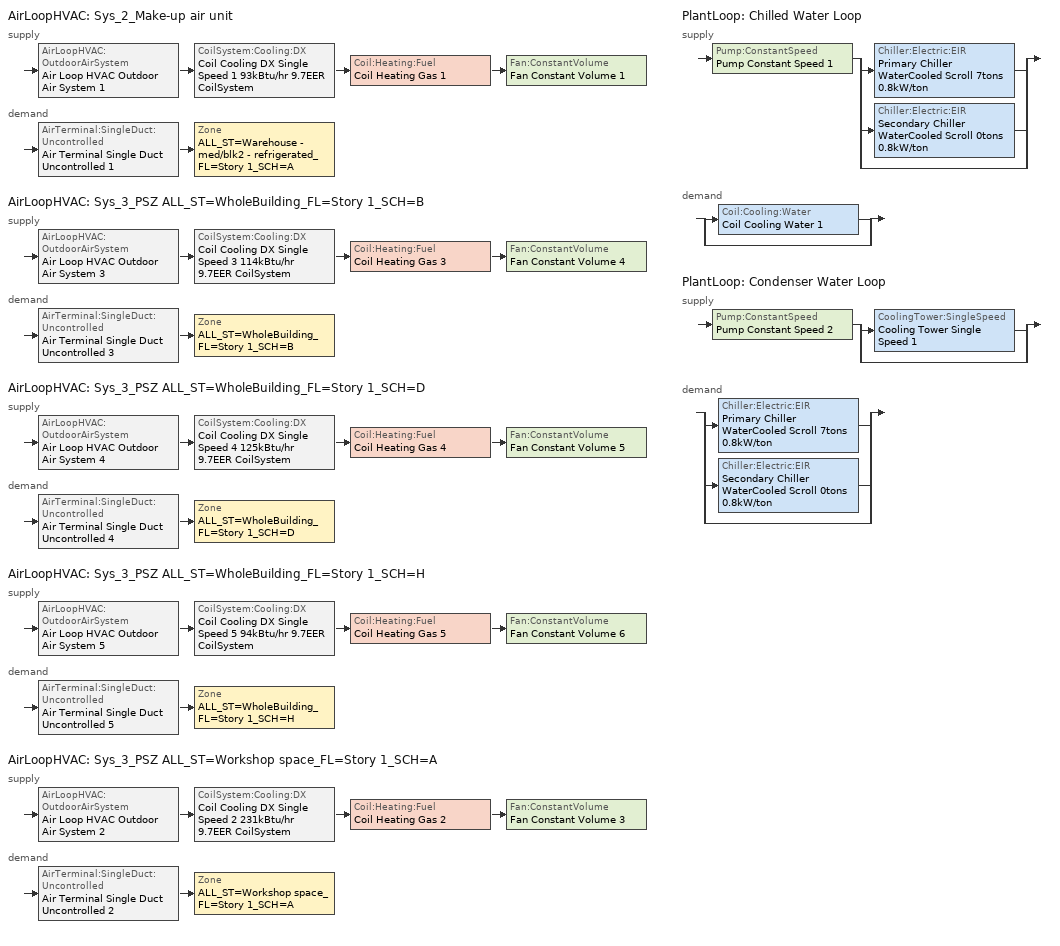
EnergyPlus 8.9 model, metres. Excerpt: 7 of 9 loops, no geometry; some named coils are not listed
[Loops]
AirLoopHVAC 'Sys_2_Make-up air unit'
 supply: AirLoopHVAC:OutdoorAirSystem 'Air Loop HVAC Outdoor Air System 1' > CoilSystem:Cooling:DX 'Coil Cooling DX Single Speed 1 93kBtu/hr 9.7EER CoilSystem' > Coil:Heating:Fuel 'Coil Heating Gas 1' > Fan:ConstantVolume 'Fan Constant Volume 1'
 demand: AirTerminal:SingleDuct:Uncontrolled 'Air Terminal Single Duct Uncontrolled 1' > Zone 'ALL_ST=Warehouse - med/blk2 - refrigerated_FL=Story 1_SCH=A'
AirLoopHVAC 'Sys_3_PSZ ALL_ST=WholeBuilding_FL=Story 1_SCH=B'
 supply: AirLoopHVAC:OutdoorAirSystem 'Air Loop HVAC Outdoor Air System 3' > CoilSystem:Cooling:DX 'Coil Cooling DX Single Speed 3 114kBtu/hr 9.7EER CoilSystem' > Coil:Heating:Fuel 'Coil Heating Gas 3' > Fan:ConstantVolume 'Fan Constant Volume 4'
 demand: AirTerminal:SingleDuct:Uncontrolled 'Air Terminal Single Duct Uncontrolled 3' > Zone 'ALL_ST=WholeBuilding_FL=Story 1_SCH=B'
AirLoopHVAC 'Sys_3_PSZ ALL_ST=WholeBuilding_FL=Story 1_SCH=D'
 supply: AirLoopHVAC:OutdoorAirSystem 'Air Loop HVAC Outdoor Air System 4' > CoilSystem:Cooling:DX 'Coil Cooling DX Single Speed 4 125kBtu/hr 9.7EER CoilSystem' > Coil:Heating:Fuel 'Coil Heating Gas 4' > Fan:ConstantVolume 'Fan Constant Volume 5'
 demand: AirTerminal:SingleDuct:Uncontrolled 'Air Terminal Single Duct Uncontrolled 4' > Zone 'ALL_ST=WholeBuilding_FL=Story 1_SCH=D'
AirLoopHVAC 'Sys_3_PSZ ALL_ST=WholeBuilding_FL=Story 1_SCH=H'
 supply: AirLoopHVAC:OutdoorAirSystem 'Air Loop HVAC Outdoor Air System 5' > CoilSystem:Cooling:DX 'Coil Cooling DX Single Speed 5 94kBtu/hr 9.7EER CoilSystem' > Coil:Heating:Fuel 'Coil Heating Gas 5' > Fan:ConstantVolume 'Fan Constant Volume 6'
 demand: AirTerminal:SingleDuct:Uncontrolled 'Air Terminal Single Duct Uncontrolled 5' > Zone 'ALL_ST=WholeBuilding_FL=Story 1_SCH=H'
AirLoopHVAC 'Sys_3_PSZ ALL_ST=Workshop space_FL=Story 1_SCH=A'
 supply: AirLoopHVAC:OutdoorAirSystem 'Air Loop HVAC Outdoor Air System 2' > CoilSystem:Cooling:DX 'Coil Cooling DX Single Speed 2 231kBtu/hr 9.7EER CoilSystem' > Coil:Heating:Fuel 'Coil Heating Gas 2' > Fan:ConstantVolume 'Fan Constant Volume 3'
 demand: AirTerminal:SingleDuct:Uncontrolled 'Air Terminal Single Duct Uncontrolled 2' > Zone 'ALL_ST=Workshop space_FL=Story 1_SCH=A'
PlantLoop 'Chilled Water Loop'
 supply: Pump:ConstantSpeed 'Pump Constant Speed 1' > split
  | Chiller:Electric:EIR 'Primary Chiller WaterCooled Scroll 7tons 0.8kW/ton'
  | Chiller:Electric:EIR 'Secondary Chiller WaterCooled Scroll 0tons 0.8kW/ton'
  | bypass
 demand: split
  | Coil:Cooling:Water 'Coil Cooling Water 1'
  | bypass
PlantLoop 'Condenser Water Loop'
 supply: Pump:ConstantSpeed 'Pump Constant Speed 2' > split
  | CoolingTower:SingleSpeed 'Cooling Tower Single Speed 1'
  | bypass
 demand: split
  | Chiller:Electric:EIR 'Primary Chiller WaterCooled Scroll 7tons 0.8kW/ton'
  | Chiller:Electric:EIR 'Secondary Chiller WaterCooled Scroll 0tons 0.8kW/ton'
  | bypass
[ZoneControl:Thermostat] Control Object Type 1=ThermostatSetpoint:DualSetpoint
Name | Zone or ZoneList | Control Type Schedule | Control Name 1
ALL_ST=Warehouse - med/blk2 - refrigerated_FL=Story 1_SCH=A Thermostat | ALL_ST=Warehouse - med/blk2 - refrigerated_FL=Story 1_SCH=A | ALL_ST=Warehouse - med/blk2 - refrigerated_FL=Story 1_SCH=A Thermostat Schedule | Space Function Warehouse - med/blk2 - refrigerated Thermostat 3
ALL_ST=WholeBuilding_FL=Story 1_SCH=B Thermostat | ALL_ST=WholeBuilding_FL=Story 1_SCH=B | ALL_ST=WholeBuilding_FL=Story 1_SCH=B Thermostat Schedule | Sports arena WholeBuilding Thermostat 3
ALL_ST=WholeBuilding_FL=Story 1_SCH=D Thermostat | ALL_ST=WholeBuilding_FL=Story 1_SCH=D | ALL_ST=WholeBuilding_FL=Story 1_SCH=D Thermostat Schedule | Town hall WholeBuilding Thermostat 3
ALL_ST=WholeBuilding_FL=Story 1_SCH=H Thermostat | ALL_ST=WholeBuilding_FL=Story 1_SCH=H | ALL_ST=WholeBuilding_FL=Story 1_SCH=H Thermostat Schedule | Transportation WholeBuilding Thermostat 3
ALL_ST=Workshop space_FL=Story 1_SCH=A Thermostat | ALL_ST=Workshop space_FL=Story 1_SCH=A | ALL_ST=Workshop space_FL=Story 1_SCH=A Thermostat Schedule | Space Function Workshop space Thermostat 3
[ThermostatSetpoint:DualSetpoint]
Name | Heating Setpoint Temperature Schedule | Cooling Setpoint Temperature Schedule
Space Function Warehouse - med/blk2 - refrigerated Thermostat 3; Space Function Workshop space Thermostat 3 | NECB-A-Thermostat Setpoint-Heating | NECB-A-Thermostat Setpoint-Cooling
Sports arena WholeBuilding Thermostat 3 | NECB-B-Thermostat Setpoint-Heating | NECB-B-Thermostat Setpoint-Cooling
Town hall WholeBuilding Thermostat 3 | NECB-D-Thermostat Setpoint-Heating | NECB-D-Thermostat Setpoint-Cooling
Transportation WholeBuilding Thermostat 3 | NECB-H-Thermostat Setpoint-Heating | NECB-H-Thermostat Setpoint-Cooling
[Fan:ConstantVolume] Fan Total Efficiency=0.39975; Pressure Rise {Pa}=640; Maximum Flow Rate {m3/s}=AutoSize; Motor Efficiency=0.615; Motor In Airstream Fraction=1
Name | Availability Schedule
Fan Constant Volume 2 | Always On Discrete
Fan Constant Volume 1 | Sys_2_Make-up air unit Occ Sch
Fan Constant Volume 4 | Sys_3_PSZ ALL_ST=WholeBuilding_FL=Story 1_SCH=B Occ Sch
Fan Constant Volume 5 | Sys_3_PSZ ALL_ST=WholeBuilding_FL=Story 1_SCH=D Occ Sch
Fan Constant Volume 6 | Sys_3_PSZ ALL_ST=WholeBuilding_FL=Story 1_SCH=H Occ Sch
Fan Constant Volume 3 | Sys_3_PSZ ALL_ST=Workshop space_FL=Story 1_SCH=A Occ Sch
[Coil:Cooling:Water]
Coil Cooling Water 1: Availability Schedule=tpfc_clg_availability; Design Water Flow Rate {m3/s}=Autosize; Design Air Flow Rate {m3/s}=Autosize; Design Inlet Water Temperature {C}=Autosize; Design Inlet Air Temperature {C}=Autosize; Design Outlet Air Temperature {C}=Autosize; Design Inlet Air Humidity Ratio {kgWater/kgDryAir}=Autosize; Design Outlet Air Humidity Ratio {kgWater/kgDryAir}=Autosize; Type of Analysis=SimpleAnalysis; Heat Exchanger Configuration=CrossFlow
[ZoneHVAC:FourPipeFanCoil]
Zone HVAC Four Pipe Fan Coil 1: Availability Schedule=Always On Discrete; Capacity Control Method=ConstantFanVariableFlow; Maximum Supply Air Flow Rate {m3/s}=Autosize; Maximum Outdoor Air Flow Rate {m3/s}=Autosize; Supply Air Fan=Fan Constant Volume 2; Cooling Coil=Coil Cooling Water 1; Maximum Cold Water Flow Rate {m3/s}=Autosize; Heating Coil=Coil Heating Water 1; Maximum Hot Water Flow Rate {m3/s}=Autosize; Minimum Supply Air Temperature in Cooling Mode {C}=Autosize; Maximum Supply Air Temperature in Heating Mode {C}=Autosize
[AirTerminal:SingleDuct:Uncontrolled] Availability Schedule=Always On Discrete; Maximum Air Flow Rate {m3/s}=AutoSize
Air Terminal Single Duct Uncontrolled 1; Air Terminal Single Duct Uncontrolled 3; Air Terminal Single Duct Uncontrolled 4; Air Terminal Single Duct Uncontrolled 5; Air Terminal Single Duct Uncontrolled 2
[Zone equipment]
ALL_ST=Warehouse - med/blk2 - refrigerated_FL=Story 1_SCH=A: Zone HVAC Four Pipe Fan Coil 1, Air Terminal Single Duct Uncontrolled 1
ALL_ST=WholeBuilding_FL=Story 1_SCH=B: Air Terminal Single Duct Uncontrolled 3, Zone HVAC Baseboard Convective Water 2
ALL_ST=WholeBuilding_FL=Story 1_SCH=D: Air Terminal Single Duct Uncontrolled 4, Zone HVAC Baseboard Convective Water 3
ALL_ST=WholeBuilding_FL=Story 1_SCH=H: Air Terminal Single Duct Uncontrolled 5, Zone HVAC Baseboard Convective Water 4
ALL_ST=Workshop space_FL=Story 1_SCH=A: Air Terminal Single Duct Uncontrolled 2, Zone HVAC Baseboard Convective Water 1
[Sizing:Zone] Zone Cooling Design Supply Air Temperature Input Method=SupplyAirTemperature; Zone Cooling Design Supply Air Temperature {C}=13; Zone Cooling Design Supply Air Temperature Difference {deltaC}=11.11; Zone Heating Design Supply Air Temperature Input Method=SupplyAirTemperature; Zone Heating Design Supply Air Temperature {C}=43; Zone Heating Design Supply Air Temperature Difference {deltaC}=11.11; Zone Cooling Design Supply Air Humidity Ratio {kgWater/kgDryAir}=0.0085; Zone Heating Design Supply Air Humidity Ratio {kgWater/kgDryAir}=0.008; Zone Heating Sizing Factor=1.3; Zone Cooling Sizing Factor=1.1; Cooling Design Air Flow Method=DesignDay; Cooling Design Air Flow Rate {m3/s}=0; Cooling Minimum Air Flow per Zone Floor Area {m3/s-m2}=0.000762; Cooling Minimum Air Flow {m3/s}=0; Cooling Minimum Air Flow Fraction=0; Heating Design Air Flow Method=DesignDay; Heating Design Air Flow Rate {m3/s}=0; Heating Maximum Air Flow per Zone Floor Area {m3/s-m2}=0.002032; Heating Maximum Air Flow {m3/s}=0.141576; Heating Maximum Air Flow Fraction=0.3; Account for Dedicated Outdoor Air System=No
Name | Design Specification Outdoor Air Object | Design Specification Zone Air Distribution Object
ALL_ST=Warehouse - med/blk2 - refrigerated_FL=Story 1_SCH=A | Space Function Warehouse - med/blk2 - refrigerated Ventilation | ALL_ST=Warehouse - med/blk2 - refrigerated_FL=Story 1_SCH=A Design Spec Zone Air Dist
ALL_ST=WholeBuilding_FL=Story 1_SCH=B | Sports arena WholeBuilding Ventilation | ALL_ST=WholeBuilding_FL=Story 1_SCH=B Design Spec Zone Air Dist
ALL_ST=WholeBuilding_FL=Story 1_SCH=D | Town hall WholeBuilding Ventilation | ALL_ST=WholeBuilding_FL=Story 1_SCH=D Design Spec Zone Air Dist
ALL_ST=WholeBuilding_FL=Story 1_SCH=H | Transportation WholeBuilding Ventilation | ALL_ST=WholeBuilding_FL=Story 1_SCH=H Design Spec Zone Air Dist
ALL_ST=Workshop space_FL=Story 1_SCH=A | Space Function Workshop space Ventilation | ALL_ST=Workshop space_FL=Story 1_SCH=A Design Spec Zone Air Dist
[DesignSpecification:ZoneAirDistribution] Zone Air Distribution Effectiveness in Cooling Mode=1; Zone Air Distribution Effectiveness in Heating Mode=1
ALL_ST=Warehouse - med/blk2 - refrigerated_FL=Story 1_SCH=A Design Spec Zone Air Dist; ALL_ST=WholeBuilding_FL=Story 1_SCH=B Design Spec Zone Air Dist; ALL_ST=WholeBuilding_FL=Story 1_SCH=D Design Spec Zone Air Dist; ALL_ST=WholeBuilding_FL=Story 1_SCH=H Design Spec Zone Air Dist; ALL_ST=Workshop space_FL=Story 1_SCH=A Design Spec Zone Air Dist
[Controller:MechanicalVentilation] Demand Controlled Ventilation=No; System Outdoor Air Method=ZoneSum
Name | Availability Schedule | Zone Name 1 | Design Specification Outdoor Air Object Name 1 | Design Specification Zone Air Distribution Object Name 1
Controller Mechanical Ventilation 1 | Sys_2_Make-up air unit Occ Sch | ALL_ST=Warehouse - med/blk2 - refrigerated_FL=Story 1_SCH=A | Space Function Warehouse - med/blk2 - refrigerated Ventilation | ALL_ST=Warehouse - med/blk2 - refrigerated_FL=Story 1_SCH=A Design Spec Zone Air Dist
Controller Mechanical Ventilation 3 | Sys_3_PSZ ALL_ST=WholeBuilding_FL=Story 1_SCH=B Occ Sch | ALL_ST=WholeBuilding_FL=Story 1_SCH=B | Sports arena WholeBuilding Ventilation | ALL_ST=WholeBuilding_FL=Story 1_SCH=B Design Spec Zone Air Dist
Controller Mechanical Ventilation 4 | Sys_3_PSZ ALL_ST=WholeBuilding_FL=Story 1_SCH=D Occ Sch | ALL_ST=WholeBuilding_FL=Story 1_SCH=D | Town hall WholeBuilding Ventilation | ALL_ST=WholeBuilding_FL=Story 1_SCH=D Design Spec Zone Air Dist
Controller Mechanical Ventilation 5 | Sys_3_PSZ ALL_ST=WholeBuilding_FL=Story 1_SCH=H Occ Sch | ALL_ST=WholeBuilding_FL=Story 1_SCH=H | Transportation WholeBuilding Ventilation | ALL_ST=WholeBuilding_FL=Story 1_SCH=H Design Spec Zone Air Dist
Controller Mechanical Ventilation 2 | Sys_3_PSZ ALL_ST=Workshop space_FL=Story 1_SCH=A Occ Sch | ALL_ST=Workshop space_FL=Story 1_SCH=A | Space Function Workshop space Ventilation | ALL_ST=Workshop space_FL=Story 1_SCH=A Design Spec Zone Air Dist
[DesignSpecification:OutdoorAir] Outdoor Air Method=Sum; Outdoor Air Flow per Person {m3/s-person}=0; Outdoor Air Flow per Zone {m3/s}=0; Outdoor Air Flow Air Changes per Hour {1/hr}=0
Name | Outdoor Air Flow per Zone Floor Area {m3/s-m2}
Space Function Warehouse - med/blk2 - refrigerated Ventilation | 0.0003048
Sports arena WholeBuilding Ventilation | 0.0006604
Town hall WholeBuilding Ventilation | 0.00040132
Transportation WholeBuilding Ventilation | 0.00053848
Space Function Workshop space Ventilation | 0.0019304
[AirLoopHVAC] Design Supply Air Flow Rate {m3/s}=AutoSize
Sys_2_Make-up air unit; Sys_3_PSZ ALL_ST=WholeBuilding_FL=Story 1_SCH=B; Sys_3_PSZ ALL_ST=WholeBuilding_FL=Story 1_SCH=D; Sys_3_PSZ ALL_ST=WholeBuilding_FL=Story 1_SCH=H; Sys_3_PSZ ALL_ST=Workshop space_FL=Story 1_SCH=A
[Sizing:System] Type of Load to Size On=Sensible; Design Outdoor Air Flow Rate {m3/s}=Autosize; Central Heating Maximum System Air Flow Ratio=1; Preheat Design Temperature {C}=7; Preheat Design Humidity Ratio {kgWater/kgDryAir}=0.008; Precool Design Temperature {C}=13; Precool Design Humidity Ratio {kgWater/kgDryAir}=0.008; Central Cooling Design Supply Air Temperature {C}=13; Type of Zone Sum to Use=NonCoincident; 100% Outdoor Air in Cooling=No; 100% Outdoor Air in Heating=No; Central Cooling Design Supply Air Humidity Ratio {kgWater/kgDryAir}=0.0085; Central Heating Design Supply Air Humidity Ratio {kgWater/kgDryAir}=0.008; Cooling Supply Air Flow Rate Method=DesignDay; Cooling Supply Air Flow Rate {m3/s}=0; Cooling Supply Air Flow Rate Per Floor Area {m3/s-m2}=0.00996765; Cooling Fraction of Autosized Cooling Supply Air Flow Rate=1; Cooling Supply Air Flow Rate Per Unit Cooling Capacity {m3/s-W}=3.94755e-05; Heating Supply Air Flow Rate Method=DesignDay; Heating Supply Air Flow Rate {m3/s}=0; Heating Supply Air Flow Rate Per Floor Area {m3/s-m2}=0.00996765; Heating Fraction of Autosized Heating Supply Air Flow Rate=1; Heating Fraction of Autosized Cooling Supply Air Flow Rate=1; Heating Supply Air Flow Rate Per Unit Heating Capacity {m3/s-W}=3.15882e-05; System Outdoor Air Method=ZoneSum; Zone Maximum Outdoor Air Fraction=1; Cooling Design Capacity Method=CoolingDesignCapacity; Cooling Design Capacity {W}=Autosize; Cooling Design Capacity Per Floor Area {W/m2}=234.7; Fraction of Autosized Cooling Design Capacity=1; Heating Design Capacity Method=HeatingDesignCapacity; Heating Design Capacity {W}=Autosize; Heating Design Capacity Per Floor Area {W/m2}=157; Fraction of Autosized Heating Design Capacity=1; Central Cooling Capacity Control Method=OnOff
Name | Central Heating Design Supply Air Temperature {C}
Sys_2_Make-up air unit | 13.1
Sys_3_PSZ ALL_ST=WholeBuilding_FL=Story 1_SCH=B; Sys_3_PSZ ALL_ST=WholeBuilding_FL=Story 1_SCH=D; Sys_3_PSZ ALL_ST=WholeBuilding_FL=Story 1_SCH=H; Sys_3_PSZ ALL_ST=Workshop space_FL=Story 1_SCH=A | 43
[Controller:OutdoorAir] Minimum Outdoor Air Flow Rate {m3/s}=Autosize; Maximum Outdoor Air Flow Rate {m3/s}=Autosize; Economizer Control Type=DifferentialEnthalpy; Economizer Control Action Type=ModulateFlow; Lockout Type=NoLockout; Minimum Limit Type=FixedMinimum; High Humidity Control=No; Control High Indoor Humidity Based on Outdoor Humidity Ratio=Yes
Name | Minimum Outdoor Air Schedule | Mechanical Ventilation Controller | Heat Recovery Bypass Control Type
Controller Outdoor Air 1 | Sys_2_Make-up air unit Occ Sch | Controller Mechanical Ventilation 1 | BypassWhenWithinEconomizerLimits
Controller Outdoor Air 3 | Sys_3_PSZ ALL_ST=WholeBuilding_FL=Story 1_SCH=B Occ Sch | Controller Mechanical Ventilation 3 | BypassWhenWithinEconomizerLimits
Controller Outdoor Air 4 | Sys_3_PSZ ALL_ST=WholeBuilding_FL=Story 1_SCH=D Occ Sch | Controller Mechanical Ventilation 4 | BypassWhenWithinEconomizerLimits
Controller Outdoor Air 5 | Sys_3_PSZ ALL_ST=WholeBuilding_FL=Story 1_SCH=H Occ Sch | Controller Mechanical Ventilation 5 | BypassWhenWithinEconomizerLimits
Controller Outdoor Air 2 | Sys_3_PSZ ALL_ST=Workshop space_FL=Story 1_SCH=A Occ Sch | Controller Mechanical Ventilation 2 | BypassWhenOAFlowGreaterThanMinimum
[SetpointManager:MixedAir] Control Variable=Temperature
Node 55 OS Default SPM; Node 54 OS Default SPM; Node 53 OS Default SPM; Node 83 OS Default SPM; Node 82 OS Default SPM; Node 81 OS Default SPM; Node 96 OS Default SPM; Node 95 OS Default SPM; Node 94 OS Default SPM; Node 109 OS Default SPM; Node 108 OS Default SPM; Node 107 OS Default SPM; Node 70 OS Default SPM; Node 69 OS Default SPM; Node 68 OS Default SPM
[CoilSystem:Cooling:DX]
Name | Availability Schedule | Cooling Coil
Coil Cooling DX Single Speed 1 93kBtu/hr 9.7EER CoilSystem | tpfc_clg_availability | Coil Cooling DX Single Speed 1 93kBtu/hr 9.7EER
Coil Cooling DX Single Speed 3 114kBtu/hr 9.7EER CoilSystem | Always On Discrete | Coil Cooling DX Single Speed 3 114kBtu/hr 9.7EER
Coil Cooling DX Single Speed 4 125kBtu/hr 9.7EER CoilSystem | Always On Discrete | Coil Cooling DX Single Speed 4 125kBtu/hr 9.7EER
Coil Cooling DX Single Speed 5 94kBtu/hr 9.7EER CoilSystem | Always On Discrete | Coil Cooling DX Single Speed 5 94kBtu/hr 9.7EER
Coil Cooling DX Single Speed 2 231kBtu/hr 9.7EER CoilSystem | Always On Discrete | Coil Cooling DX Single Speed 2 231kBtu/hr 9.7EER
[Coil:Cooling:DX:SingleSpeed] Gross Rated Total Cooling Capacity {W}=Autosize; Gross Rated Sensible Heat Ratio=Autosize; Rated Air Flow Rate {m3/s}=Autosize; Rated Evaporator Fan Power Per Volume Flow Rate {W/(m3/s)}=773.3; Total Cooling Capacity Function of Temperature Curve=DXCOOL-NECB2011-REF-CAPFT; Total Cooling Capacity Function of Flow Fraction Curve=DXCOOL-NECB2011-REF-CAPFFLOW; Energy Input Ratio Function of Temperature Curve=DXCOOL-NECB2011-REF-COOLEIRFT; Energy Input Ratio Function of Flow Fraction Curve=DXCOOL-NECB2011-REF-COOLEIRFFLOW; Part Load Fraction Correlation Curve=DXCOOL-NECB2011-REF-COOLPLFFPLR; Condenser Type=AirCooled; Evaporative Condenser Effectiveness=0; Evaporative Condenser Air Flow Rate {m3/s}=Autosize; Evaporative Condenser Pump Rated Power Consumption {W}=Autosize; Crankcase Heater Capacity {W}=0; Maximum Outdoor Dry-Bulb Temperature for Crankcase Heater Operation {C}=0; Basin Heater Capacity {W/K}=0; Basin Heater Setpoint Temperature {C}=10
Name | Availability Schedule | Gross Rated Cooling COP {W/W}
Coil Cooling DX Single Speed 1 93kBtu/hr 9.7EER | tpfc_clg_availability | 3.34957
Coil Cooling DX Single Speed 3 114kBtu/hr 9.7EER | Always On Discrete | 3.36494
Coil Cooling DX Single Speed 4 125kBtu/hr 9.7EER | Always On Discrete | 3.37399
Coil Cooling DX Single Speed 5 94kBtu/hr 9.7EER | Always On Discrete | 3.35002
Coil Cooling DX Single Speed 2 231kBtu/hr 9.7EER | Always On Discrete | 3.45433
[Coil:Heating:Fuel] Availability Schedule=Always On Discrete; Fuel Type=NaturalGas; Nominal Capacity {W}=AutoSize; Parasitic Electric Load {W}=0; Part Load Fraction Correlation Curve=FURNACE-EFFPLR-NECB2011; Parasitic Fuel Load {W}=0
Name | Burner Efficiency
Coil Heating Gas 1; Coil Heating Gas 4; Coil Heating Gas 5 | 0.924
Coil Heating Gas 3; Coil Heating Gas 2 | 0.81
[SetpointManager:SingleZone:Reheat] Control Variable=Temperature
Name | Minimum Supply Air Temperature {C} | Maximum Supply Air Temperature {C} | Control Zone
Setpoint Manager Single Zone Reheat 1 | 13.1 | 13 | ALL_ST=Warehouse - med/blk2 - refrigerated_FL=Story 1_SCH=A
Setpoint Manager Single Zone Reheat 3 | 13 | 43 | ALL_ST=WholeBuilding_FL=Story 1_SCH=B
Setpoint Manager Single Zone Reheat 4 | 13 | 43 | ALL_ST=WholeBuilding_FL=Story 1_SCH=D
Setpoint Manager Single Zone Reheat 5 | 13 | 43 | ALL_ST=WholeBuilding_FL=Story 1_SCH=H
Setpoint Manager Single Zone Reheat 2 | 13 | 43 | ALL_ST=Workshop space_FL=Story 1_SCH=A
[HeatExchanger:AirToAir:SensibleAndLatent]
Sys_3_PSZ ALL_ST=Workshop space_FL=Story 1_SCH=A ERV: Availability Schedule=Always On Discrete; Nominal Supply Air Flow Rate {m3/s}=Autosize; Sensible Effectiveness at 100% Heating Air Flow=0.5; Latent Effectiveness at 100% Heating Air Flow=0.5; Sensible Effectiveness at 75% Heating Air Flow=0.5; Latent Effectiveness at 75% Heating Air Flow=0.5; Sensible Effectiveness at 100% Cooling Air Flow=0.5; Latent Effectiveness at 100% Cooling Air Flow=0.5; Sensible Effectiveness at 75% Cooling Air Flow=0.5; Latent Effectiveness at 75% Cooling Air Flow=0.5; Nominal Electric Power {W}=2646.99; Supply Air Outlet Temperature Control=Yes; Heat Exchanger Type=Rotary; Frost Control Type=ExhaustOnly; Threshold Temperature {C}=-23.3; Initial Defrost Time Fraction=0.167; Rate of Defrost Time Fraction Increase {1/K}=1.44; Economizer Lockout=Yes
[SetpointManager:OutdoorAirPretreat]
Setpoint Manager Outdoor Air Pretreat 1: Control Variable=Temperature; Minimum Setpoint Temperature {C}=-99; Maximum Setpoint Temperature {C}=99; Minimum Setpoint Humidity Ratio {kgWater/kgDryAir}=1e-05; Maximum Setpoint Humidity Ratio {kgWater/kgDryAir}=1
[PlantLoop] Fluid Type=Water; Maximum Loop Temperature {C}=100; Minimum Loop Temperature {C}=0; Maximum Loop Flow Rate {m3/s}=Autosize; Minimum Loop Flow Rate {m3/s}=0; Plant Loop Volume {m3}=Autocalculate; Load Distribution Scheme=Optimal; Plant Loop Demand Calculation Scheme=SingleSetpoint
Name | Plant Equipment Operation Scheme
Chilled Water Loop | Chilled Water Loop Operation Schemes
Condenser Water Loop | Condenser Water Loop Operation Schemes
[Sizing:Plant] Loop Design Temperature Difference {deltaC}=6; Sizing Option=NonCoincident; Zone Timesteps in Averaging Window=1; Coincident Sizing Factor Mode=None
Name | Loop Type | Design Loop Exit Temperature {C}
Chilled Water Loop | Cooling | 7
Condenser Water Loop | Condenser | 29
[Pump:ConstantSpeed] Design Flow Rate {m3/s}=Autosize; Design Pump Head {Pa}=179352; Design Power Consumption {W}=Autosize; Motor Efficiency=0.855; Fraction of Motor Inefficiencies to Fluid Stream=0; Pump Control Type=Intermittent; Design Power Sizing Method=PowerPerFlowPerPressure; Design Electric Power per Unit Flow Rate {W/(m3/s)}=348701.1; Design Shaft Power per Unit Flow Rate per Unit Head=1.28205
Pump Constant Speed 1; Pump Constant Speed 2
[Chiller:Electric:EIR] Reference COP {W/W}=4.5032; Reference Leaving Chilled Water Temperature {C}=6.67; Reference Entering Condenser Fluid Temperature {C}=29.4; Reference Chilled Water Flow Rate {m3/s}=Autosize; Reference Condenser Fluid Flow Rate {m3/s}=Autosize; Cooling Capacity Function of Temperature Curve=WaterCooled_Scroll_CAPFT_NECB2011; Electric Input to Cooling Output Ratio Function of Temperature Curve=WaterCooled_Scroll_EIRFT_NECB2011; Electric Input to Cooling Output Ratio Function of Part Load Ratio Curve=WaterCooled_Scroll_EIRFPLR_NECB2011; Minimum Part Load Ratio=0.25; Maximum Part Load Ratio=1; Optimum Part Load Ratio=1; Minimum Unloading Ratio=0.25; Condenser Type=WaterCooled; Condenser Fan Power Ratio {W/W}=0; Fraction of Compressor Electric Consumption Rejected by Condenser=1; Leaving Chilled Water Lower Temperature Limit {C}=2; Chiller Flow Mode=LeavingSetpointModulated; Sizing Factor=1
Name | Reference Capacity {W}
Primary Chiller WaterCooled Scroll 7tons 0.8kW/ton | 26350.6
Secondary Chiller WaterCooled Scroll 0tons 0.8kW/ton | 0.001
[SetpointManager:Scheduled] Control Variable=Temperature
Name | Schedule
Setpoint Manager Scheduled 1 | CHW Temp
Setpoint Manager Scheduled 2 | CW Temp
[PlantEquipmentOperationSchemes] Control Scheme Object Type 1=PlantEquipmentOperation:CoolingLoad; Control Scheme Schedule Name 1=Always On Discrete
Name | Control Scheme Name 1
Chilled Water Loop Operation Schemes | Chilled Water Loop Cooling Operation Scheme
Condenser Water Loop Operation Schemes | Condenser Water Loop Cooling Operation Scheme
[PlantEquipmentOperation:CoolingLoad] Load Range Lower Limit 1 {W}=0; Load Range Upper Limit 1 {W}=1000000000
Name | Range Equipment List Name 1
Chilled Water Loop Cooling Operation Scheme | Chilled Water Loop Cooling Equipment List
Condenser Water Loop Cooling Operation Scheme | Condenser Water Loop Cooling Equipment List
[PlantEquipmentList]
Chilled Water Loop Cooling Equipment List: Chiller:Electric:EIR, Primary Chiller WaterCooled Scroll 7tons 0.8kW/ton, Chiller:Electric:EIR, Secondary Chiller WaterCooled Scroll 0tons 0.8kW/ton
Condenser Water Loop Cooling Equipment List: CoolingTower:SingleSpeed, Cooling Tower Single Speed 1
[CoolingTower:SingleSpeed]
Cooling Tower Single Speed 1: Design Water Flow Rate {m3/s}=Autosize; Design Air Flow Rate {m3/s}=Autosize; Design Fan Power {W}=483.032; Design U-Factor Times Area Value {W/K}=Autosize; Free Convection Air Flow Rate {m3/s}=Autosize; Free Convection Air Flow Rate Sizing Factor=0.1; Free Convection U-Factor Times Area Value {W/K}=Autosize; Free Convection U-Factor Times Area Value Sizing Factor=0.1; Performance Input Method=UFactorTimesAreaAndDesignWaterFlowRate; Heat Rejection Capacity and Nominal Capacity Sizing Ratio=1.25; Free Convection Capacity {W}=0; Free Convection Nominal Capacity Sizing Factor=0.1; Design Inlet Air Dry-Bulb Temperature {C}=24; Design Inlet Air Wet-Bulb Temperature {C}=24; Design Approach Temperature {deltaC}=5; Design Range Temperature {deltaC}=5; Basin Heater Capacity {W/K}=0; Basin Heater Setpoint Temperature {C}=2; Evaporation Loss Mode=LossFactor; Evaporation Loss Factor {percent/K}=0.2; Drift Loss Percent {percent}=0.008; Blowdown Calculation Mode=ConcentrationRatio; Blowdown Concentration Ratio=3; Capacity Control=FanCycling; Number of Cells=1; Cell Control=MinimalCell; Cell Minimum  Water Flow Rate Fraction=0.33; Cell Maximum Water Flow Rate Fraction=2.5; Sizing Factor=1
[Schedule:Compact]
ALL_ST=Warehouse - med/blk2 - refrigerated_FL=Story 1_SCH=A Thermostat Schedule; ALL_ST=WholeBuilding_FL=Story 1_SCH=B Thermostat Schedule; ALL_ST=WholeBuilding_FL=Story 1_SCH=D Thermostat Schedule; ALL_ST=WholeBuilding_FL=Story 1_SCH=H Thermostat Schedule; ALL_ST=Workshop space_FL=Story 1_SCH=A Thermostat Schedule: Through: 12/31, For: AllDays, Until: 24:00, 4
[Schedule:Day:Interval]
NECB-A-Thermostat Setpoint-Heating Sun|Hol Day; NECB-A-Thermostat Setpoint-Heating Sat Day; NECB-D-Thermostat Setpoint-Heating Sun|Hol Day; NECB-D-Thermostat Setpoint-Heating Sat Day: No, 24:00, 18
NECB-A-Thermostat Setpoint-Heating Default|Wkdy Day; NECB-A-Thermostat Setpoint-Heating Default: No, 06:00, 18, 07:00, 20, 21:00, 22, 24:00, 18
NECB-A-Thermostat Setpoint-Cooling Sun|Hol Day; NECB-A-Thermostat Setpoint-Cooling Sat Day; NECB-D-Thermostat Setpoint-Cooling Sun|Hol Day; NECB-D-Thermostat Setpoint-Cooling Sat Day: No, 24:00, 35
NECB-A-Thermostat Setpoint-Cooling Default|Wkdy Day; NECB-A-Thermostat Setpoint-Cooling Default: No, 06:00, 35, 21:00, 24, 24:00, 35
tpfc_clg_availability_sch_rule_day; tpfc_clg_availability_sch_rule_day 2; Schedule Day 4; Sys_2_Make-up air unit Occ Sch Sunday; Sys_2_Make-up air unit Occ Sch Saturday; Sys_3_PSZ ALL_ST=WholeBuilding_FL=Story 1_SCH=D Occ Sch Sunday; Sys_3_PSZ ALL_ST=WholeBuilding_FL=Story 1_SCH=D Occ Sch Saturday; Sys_3_PSZ ALL_ST=Workshop space_FL=Story 1_SCH=A Occ Sch Sunday; Sys_3_PSZ ALL_ST=Workshop space_FL=Story 1_SCH=A Occ Sch Saturday: No, 24:00, 0
tpfc_clg_availability_sch_rule_day 1; Sys_2_Make-up air unit Occ Sch Default; Sys_2_Make-up air unit Occ Sch Summer Design Day; Sys_2_Make-up air unit Occ Sch Winter Design Day; Sys_3_PSZ ALL_ST=WholeBuilding_FL=Story 1_SCH=B Occ Sch Default; Sys_3_PSZ ALL_ST=WholeBuilding_FL=Story 1_SCH=B Occ Sch Summer Design Day; Sys_3_PSZ ALL_ST=WholeBuilding_FL=Story 1_SCH=B Occ Sch Winter Design Day; Sys_3_PSZ ALL_ST=WholeBuilding_FL=Story 1_SCH=D Occ Sch Default; Sys_3_PSZ ALL_ST=WholeBuilding_FL=Story 1_SCH=D Occ Sch Summer Design Day; Sys_3_PSZ ALL_ST=WholeBuilding_FL=Story 1_SCH=D Occ Sch Winter Design Day; Sys_3_PSZ ALL_ST=WholeBuilding_FL=Story 1_SCH=H Occ Sch Sunday; Sys_3_PSZ ALL_ST=WholeBuilding_FL=Story 1_SCH=H Occ Sch Monday; Sys_3_PSZ ALL_ST=WholeBuilding_FL=Story 1_SCH=H Occ Sch Tuesday; Sys_3_PSZ ALL_ST=WholeBuilding_FL=Story 1_SCH=H Occ Sch Wednesday; Sys_3_PSZ ALL_ST=WholeBuilding_FL=Story 1_SCH=H Occ Sch Thursday; Sys_3_PSZ ALL_ST=WholeBuilding_FL=Story 1_SCH=H Occ Sch Friday; Sys_3_PSZ ALL_ST=WholeBuilding_FL=Story 1_SCH=H Occ Sch Saturday; Sys_3_PSZ ALL_ST=WholeBuilding_FL=Story 1_SCH=H Occ Sch Default; Sys_3_PSZ ALL_ST=WholeBuilding_FL=Story 1_SCH=H Occ Sch Summer Design Day; Sys_3_PSZ ALL_ST=WholeBuilding_FL=Story 1_SCH=H Occ Sch Winter Design Day; Sys_3_PSZ ALL_ST=Workshop space_FL=Story 1_SCH=A Occ Sch Default; Sys_3_PSZ ALL_ST=Workshop space_FL=Story 1_SCH=A Occ Sch Summer Design Day; Sys_3_PSZ ALL_ST=Workshop space_FL=Story 1_SCH=A Occ Sch Winter Design Day: No, 24:00, 1
Sys_2_Make-up air unit Occ Sch Monday; Sys_2_Make-up air unit Occ Sch Tuesday; Sys_2_Make-up air unit Occ Sch Wednesday; Sys_2_Make-up air unit Occ Sch Thursday; Sys_2_Make-up air unit Occ Sch Friday; Sys_3_PSZ ALL_ST=Workshop space_FL=Story 1_SCH=A Occ Sch Monday; Sys_3_PSZ ALL_ST=Workshop space_FL=Story 1_SCH=A Occ Sch Tuesday; Sys_3_PSZ ALL_ST=Workshop space_FL=Story 1_SCH=A Occ Sch Wednesday; Sys_3_PSZ ALL_ST=Workshop space_FL=Story 1_SCH=A Occ Sch Thursday; Sys_3_PSZ ALL_ST=Workshop space_FL=Story 1_SCH=A Occ Sch Friday: No, 08:00, 0, 19:00, 1, 24:00, 0
NECB-B-Thermostat Setpoint-Heating Sun|Hol Day: No, 01:00, 18, 02:00, 22, 09:00, 18, 10:00, 20, 23:00, 22, 24:00, 18
NECB-B-Thermostat Setpoint-Heating Default|Wkdy Day; NECB-B-Thermostat Setpoint-Heating Sat Day; NECB-B-Thermostat Setpoint-Heating Default: No, 02:00, 22, 08:00, 18, 09:00, 20, 24:00, 22
NECB-B-Thermostat Setpoint-Cooling Sun|Hol Day: No, 09:00, 35, 23:00, 24, 24:00, 35
NECB-B-Thermostat Setpoint-Cooling Default|Wkdy Day; NECB-B-Thermostat Setpoint-Cooling Sat Day; NECB-B-Thermostat Setpoint-Cooling Default: No, 01:00, 24, 08:00, 35, 24:00, 24
Sys_3_PSZ ALL_ST=WholeBuilding_FL=Story 1_SCH=B Occ Sch Sunday: No, 01:00, 0, 02:00, 1, 11:00, 0, 23:00, 1, 24:00, 0
Sys_3_PSZ ALL_ST=WholeBuilding_FL=Story 1_SCH=B Occ Sch Monday; Sys_3_PSZ ALL_ST=WholeBuilding_FL=Story 1_SCH=B Occ Sch Tuesday; Sys_3_PSZ ALL_ST=WholeBuilding_FL=Story 1_SCH=B Occ Sch Wednesday; Sys_3_PSZ ALL_ST=WholeBuilding_FL=Story 1_SCH=B Occ Sch Thursday; Sys_3_PSZ ALL_ST=WholeBuilding_FL=Story 1_SCH=B Occ Sch Friday: No, 01:00, 1, 10:00, 0, 24:00, 1
Sys_3_PSZ ALL_ST=WholeBuilding_FL=Story 1_SCH=B Occ Sch Saturday: No, 02:00, 1, 10:00, 0, 24:00, 1
NECB-D-Thermostat Setpoint-Heating Default|Wkdy Day; NECB-D-Thermostat Setpoint-Heating Default: No, 07:00, 18, 08:00, 20, 23:00, 22, 24:00, 18
NECB-D-Thermostat Setpoint-Cooling Default|Wkdy Day; NECB-D-Thermostat Setpoint-Cooling Default: No, 07:00, 35, 23:00, 24, 24:00, 35
Sys_3_PSZ ALL_ST=WholeBuilding_FL=Story 1_SCH=D Occ Sch Monday; Sys_3_PSZ ALL_ST=WholeBuilding_FL=Story 1_SCH=D Occ Sch Tuesday; Sys_3_PSZ ALL_ST=WholeBuilding_FL=Story 1_SCH=D Occ Sch Wednesday; Sys_3_PSZ ALL_ST=WholeBuilding_FL=Story 1_SCH=D Occ Sch Thursday; Sys_3_PSZ ALL_ST=WholeBuilding_FL=Story 1_SCH=D Occ Sch Friday: No, 09:00, 0, 18:00, 1, 19:00, 0, 22:00, 1, 24:00, 0
NECB-H-Thermostat Setpoint-Heating Sun|Hol Day; NECB-H-Thermostat Setpoint-Heating Default|Wkdy Day; NECB-H-Thermostat Setpoint-Heating Sat Day; NECB-H-Thermostat Setpoint-Heating Default: No, 01:00, 22, 07:00, 18, 08:00, 20, 24:00, 22
NECB-H-Thermostat Setpoint-Cooling Sun|Hol Day; NECB-H-Thermostat Setpoint-Cooling Default|Wkdy Day; NECB-H-Thermostat Setpoint-Cooling Sat Day; NECB-H-Thermostat Setpoint-Cooling Default: No, 24:00, 24
satCHW Temp 1; Schedule Day 5; sunCHW Temp 1; wkdCHW Temp 1: No, 01:00, 7, 02:00, 7, 03:00, 7, 04:00, 7, 05:00, 7, 06:00, 7, 07:00, 7, 08:00, 7, 09:00, 7, 10:00, 7, 11:00, 7, 12:00, 7, 13:00, 7, 14:00, 7, 15:00, 7, 16:00, 7, 17:00, 7, 18:00, 7, 19:00, 7, 20:00, 7, 21:00, 7, 22:00, 7, 23:00, 7, 24:00, 7
satCW Temp 1; Schedule Day 6; sunCW Temp 1; wkdCW Temp 1: No, 01:00, 29, 02:00, 29, 03:00, 29, 04:00, 29, 05:00, 29, 06:00, 29, 07:00, 29, 08:00, 29, 09:00, 29, 10:00, 29, 11:00, 29, 12:00, 29, 13:00, 29, 14:00, 29, 15:00, 29, 16:00, 29, 17:00, 29, 18:00, 29, 19:00, 29, 20:00, 29, 21:00, 29, 22:00, 29, 23:00, 29, 24:00, 29
[Schedule:Week:Daily]
NECB-A-Thermostat Setpoint-Heating Week Rule - Jan1-Dec31: NECB-A-Thermostat Setpoint-Heating Sun|Hol Day, NECB-A-Thermostat Setpoint-Heating Default|Wkdy Day, NECB-A-Thermostat Setpoint-Heating Default|Wkdy Day, NECB-A-Thermostat Setpoint-Heating Default|Wkdy Day, NECB-A-Thermostat Setpoint-Heating Default|Wkdy Day, NECB-A-Thermostat Setpoint-Heating Default|Wkdy Day, NECB-A-Thermostat Setpoint-Heating Sat Day, NECB-A-Thermostat Setpoint-Heating Default, NECB-A-Thermostat Setpoint-Heating Default, NECB-A-Thermostat Setpoint-Heating Default, NECB-A-Thermostat Setpoint-Heating Default, NECB-A-Thermostat Setpoint-Heating Default
NECB-A-Thermostat Setpoint-Cooling Week Rule - Jan1-Dec31: NECB-A-Thermostat Setpoint-Cooling Sun|Hol Day, NECB-A-Thermostat Setpoint-Cooling Default|Wkdy Day, NECB-A-Thermostat Setpoint-Cooling Default|Wkdy Day, NECB-A-Thermostat Setpoint-Cooling Default|Wkdy Day, NECB-A-Thermostat Setpoint-Cooling Default|Wkdy Day, NECB-A-Thermostat Setpoint-Cooling Default|Wkdy Day, NECB-A-Thermostat Setpoint-Cooling Sat Day, NECB-A-Thermostat Setpoint-Cooling Default, NECB-A-Thermostat Setpoint-Cooling Default, NECB-A-Thermostat Setpoint-Cooling Default, NECB-A-Thermostat Setpoint-Cooling Default, NECB-A-Thermostat Setpoint-Cooling Default
tpfc_clg_availability Week Rule - Jan1-Jun24: tpfc_clg_availability_sch_rule_day, tpfc_clg_availability_sch_rule_day, tpfc_clg_availability_sch_rule_day, tpfc_clg_availability_sch_rule_day, tpfc_clg_availability_sch_rule_day, tpfc_clg_availability_sch_rule_day, tpfc_clg_availability_sch_rule_day, Schedule Day 4, Schedule Day 4, Schedule Day 4, Schedule Day 4, Schedule Day 4
tpfc_clg_availability Week Rule - Jun25-Jul1: tpfc_clg_availability_sch_rule_day, tpfc_clg_availability_sch_rule_day, tpfc_clg_availability_sch_rule_day, tpfc_clg_availability_sch_rule_day, tpfc_clg_availability_sch_rule_day, tpfc_clg_availability_sch_rule_day, tpfc_clg_availability_sch_rule_day 1, Schedule Day 4, Schedule Day 4, Schedule Day 4, Schedule Day 4, Schedule Day 4
tpfc_clg_availability Week Rule - Jul2-Oct28: tpfc_clg_availability_sch_rule_day 1, tpfc_clg_availability_sch_rule_day 1, tpfc_clg_availability_sch_rule_day 1, tpfc_clg_availability_sch_rule_day 1, tpfc_clg_availability_sch_rule_day 1, tpfc_clg_availability_sch_rule_day 1, tpfc_clg_availability_sch_rule_day 1, Schedule Day 4, Schedule Day 4, Schedule Day 4, Schedule Day 4, Schedule Day 4
tpfc_clg_availability Week Rule - Oct29-Nov4: tpfc_clg_availability_sch_rule_day 1, tpfc_clg_availability_sch_rule_day 1, tpfc_clg_availability_sch_rule_day 1, tpfc_clg_availability_sch_rule_day 2, tpfc_clg_availability_sch_rule_day 2, tpfc_clg_availability_sch_rule_day 2, tpfc_clg_availability_sch_rule_day 2, Schedule Day 4, Schedule Day 4, Schedule Day 4, Schedule Day 4, Schedule Day 4
tpfc_clg_availability Week Rule - Nov5-Dec31: tpfc_clg_availability_sch_rule_day 2, tpfc_clg_availability_sch_rule_day 2, tpfc_clg_availability_sch_rule_day 2, tpfc_clg_availability_sch_rule_day 2, tpfc_clg_availability_sch_rule_day 2, tpfc_clg_availability_sch_rule_day 2, tpfc_clg_availability_sch_rule_day 2, Schedule Day 4, Schedule Day 4, Schedule Day 4, Schedule Day 4, Schedule Day 4
Sys_2_Make-up air unit Occ Sch Week Rule - Jan1-Dec31: Sys_2_Make-up air unit Occ Sch Sunday, Sys_2_Make-up air unit Occ Sch Monday, Sys_2_Make-up air unit Occ Sch Tuesday, Sys_2_Make-up air unit Occ Sch Wednesday, Sys_2_Make-up air unit Occ Sch Thursday, Sys_2_Make-up air unit Occ Sch Friday, Sys_2_Make-up air unit Occ Sch Saturday, Sys_2_Make-up air unit Occ Sch Default, Sys_2_Make-up air unit Occ Sch Summer Design Day, Sys_2_Make-up air unit Occ Sch Winter Design Day, Sys_2_Make-up air unit Occ Sch Default, Sys_2_Make-up air unit Occ Sch Default
NECB-B-Thermostat Setpoint-Heating Week Rule - Jan1-Dec31: NECB-B-Thermostat Setpoint-Heating Sun|Hol Day, NECB-B-Thermostat Setpoint-Heating Default|Wkdy Day, NECB-B-Thermostat Setpoint-Heating Default|Wkdy Day, NECB-B-Thermostat Setpoint-Heating Default|Wkdy Day, NECB-B-Thermostat Setpoint-Heating Default|Wkdy Day, NECB-B-Thermostat Setpoint-Heating Default|Wkdy Day, NECB-B-Thermostat Setpoint-Heating Sat Day, NECB-B-Thermostat Setpoint-Heating Default, NECB-B-Thermostat Setpoint-Heating Default, NECB-B-Thermostat Setpoint-Heating Default, NECB-B-Thermostat Setpoint-Heating Default, NECB-B-Thermostat Setpoint-Heating Default
NECB-B-Thermostat Setpoint-Cooling Week Rule - Jan1-Dec31: NECB-B-Thermostat Setpoint-Cooling Sun|Hol Day, NECB-B-Thermostat Setpoint-Cooling Default|Wkdy Day, NECB-B-Thermostat Setpoint-Cooling Default|Wkdy Day, NECB-B-Thermostat Setpoint-Cooling Default|Wkdy Day, NECB-B-Thermostat Setpoint-Cooling Default|Wkdy Day, NECB-B-Thermostat Setpoint-Cooling Default|Wkdy Day, NECB-B-Thermostat Setpoint-Cooling Sat Day, NECB-B-Thermostat Setpoint-Cooling Default, NECB-B-Thermostat Setpoint-Cooling Default, NECB-B-Thermostat Setpoint-Cooling Default, NECB-B-Thermostat Setpoint-Cooling Default, NECB-B-Thermostat Setpoint-Cooling Default
Sys_3_PSZ ALL_ST=WholeBuilding_FL=Story 1_SCH=B Occ Sch Week Rule - Jan1-Dec31: Sys_3_PSZ ALL_ST=WholeBuilding_FL=Story 1_SCH=B Occ Sch Sunday, Sys_3_PSZ ALL_ST=WholeBuilding_FL=Story 1_SCH=B Occ Sch Monday, Sys_3_PSZ ALL_ST=WholeBuilding_FL=Story 1_SCH=B Occ Sch Tuesday, Sys_3_PSZ ALL_ST=WholeBuilding_FL=Story 1_SCH=B Occ Sch Wednesday, Sys_3_PSZ ALL_ST=WholeBuilding_FL=Story 1_SCH=B Occ Sch Thursday, Sys_3_PSZ ALL_ST=WholeBuilding_FL=Story 1_SCH=B Occ Sch Friday, Sys_3_PSZ ALL_ST=WholeBuilding_FL=Story 1_SCH=B Occ Sch Saturday, Sys_3_PSZ ALL_ST=WholeBuilding_FL=Story 1_SCH=B Occ Sch Default, Sys_3_PSZ ALL_ST=WholeBuilding_FL=Story 1_SCH=B Occ Sch Summer Design Day, Sys_3_PSZ ALL_ST=WholeBuilding_FL=Story 1_SCH=B Occ Sch Winter Design Day, Sys_3_PSZ ALL_ST=WholeBuilding_FL=Story 1_SCH=B Occ Sch Default, Sys_3_PSZ ALL_ST=WholeBuilding_FL=Story 1_SCH=B Occ Sch Default
NECB-D-Thermostat Setpoint-Heating Week Rule - Jan1-Dec31: NECB-D-Thermostat Setpoint-Heating Sun|Hol Day, NECB-D-Thermostat Setpoint-Heating Default|Wkdy Day, NECB-D-Thermostat Setpoint-Heating Default|Wkdy Day, NECB-D-Thermostat Setpoint-Heating Default|Wkdy Day, NECB-D-Thermostat Setpoint-Heating Default|Wkdy Day, NECB-D-Thermostat Setpoint-Heating Default|Wkdy Day, NECB-D-Thermostat Setpoint-Heating Sat Day, NECB-D-Thermostat Setpoint-Heating Default, NECB-D-Thermostat Setpoint-Heating Default, NECB-D-Thermostat Setpoint-Heating Default, NECB-D-Thermostat Setpoint-Heating Default, NECB-D-Thermostat Setpoint-Heating Default
NECB-D-Thermostat Setpoint-Cooling Week Rule - Jan1-Dec31: NECB-D-Thermostat Setpoint-Cooling Sun|Hol Day, NECB-D-Thermostat Setpoint-Cooling Default|Wkdy Day, NECB-D-Thermostat Setpoint-Cooling Default|Wkdy Day, NECB-D-Thermostat Setpoint-Cooling Default|Wkdy Day, NECB-D-Thermostat Setpoint-Cooling Default|Wkdy Day, NECB-D-Thermostat Setpoint-Cooling Default|Wkdy Day, NECB-D-Thermostat Setpoint-Cooling Sat Day, NECB-D-Thermostat Setpoint-Cooling Default, NECB-D-Thermostat Setpoint-Cooling Default, NECB-D-Thermostat Setpoint-Cooling Default, NECB-D-Thermostat Setpoint-Cooling Default, NECB-D-Thermostat Setpoint-Cooling Default
Sys_3_PSZ ALL_ST=WholeBuilding_FL=Story 1_SCH=D Occ Sch Week Rule - Jan1-Dec31: Sys_3_PSZ ALL_ST=WholeBuilding_FL=Story 1_SCH=D Occ Sch Sunday, Sys_3_PSZ ALL_ST=WholeBuilding_FL=Story 1_SCH=D Occ Sch Monday, Sys_3_PSZ ALL_ST=WholeBuilding_FL=Story 1_SCH=D Occ Sch Tuesday, Sys_3_PSZ ALL_ST=WholeBuilding_FL=Story 1_SCH=D Occ Sch Wednesday, Sys_3_PSZ ALL_ST=WholeBuilding_FL=Story 1_SCH=D Occ Sch Thursday, Sys_3_PSZ ALL_ST=WholeBuilding_FL=Story 1_SCH=D Occ Sch Friday, Sys_3_PSZ ALL_ST=WholeBuilding_FL=Story 1_SCH=D Occ Sch Saturday, Sys_3_PSZ ALL_ST=WholeBuilding_FL=Story 1_SCH=D Occ Sch Default, Sys_3_PSZ ALL_ST=WholeBuilding_FL=Story 1_SCH=D Occ Sch Summer Design Day, Sys_3_PSZ ALL_ST=WholeBuilding_FL=Story 1_SCH=D Occ Sch Winter Design Day, Sys_3_PSZ ALL_ST=WholeBuilding_FL=Story 1_SCH=D Occ Sch Default, Sys_3_PSZ ALL_ST=WholeBuilding_FL=Story 1_SCH=D Occ Sch Default
NECB-H-Thermostat Setpoint-Heating Week Rule - Jan1-Dec31: NECB-H-Thermostat Setpoint-Heating Sun|Hol Day, NECB-H-Thermostat Setpoint-Heating Default|Wkdy Day, NECB-H-Thermostat Setpoint-Heating Default|Wkdy Day, NECB-H-Thermostat Setpoint-Heating Default|Wkdy Day, NECB-H-Thermostat Setpoint-Heating Default|Wkdy Day, NECB-H-Thermostat Setpoint-Heating Default|Wkdy Day, NECB-H-Thermostat Setpoint-Heating Sat Day, NECB-H-Thermostat Setpoint-Heating Default, NECB-H-Thermostat Setpoint-Heating Default, NECB-H-Thermostat Setpoint-Heating Default, NECB-H-Thermostat Setpoint-Heating Default, NECB-H-Thermostat Setpoint-Heating Default
NECB-H-Thermostat Setpoint-Cooling Week Rule - Jan1-Dec31: NECB-H-Thermostat Setpoint-Cooling Sun|Hol Day, NECB-H-Thermostat Setpoint-Cooling Default|Wkdy Day, NECB-H-Thermostat Setpoint-Cooling Default|Wkdy Day, NECB-H-Thermostat Setpoint-Cooling Default|Wkdy Day, NECB-H-Thermostat Setpoint-Cooling Default|Wkdy Day, NECB-H-Thermostat Setpoint-Cooling Default|Wkdy Day, NECB-H-Thermostat Setpoint-Cooling Sat Day, NECB-H-Thermostat Setpoint-Cooling Default, NECB-H-Thermostat Setpoint-Cooling Default, NECB-H-Thermostat Setpoint-Cooling Default, NECB-H-Thermostat Setpoint-Cooling Default, NECB-H-Thermostat Setpoint-Cooling Default
Sys_3_PSZ ALL_ST=WholeBuilding_FL=Story 1_SCH=H Occ Sch Week Rule - Jan1-Dec31: Sys_3_PSZ ALL_ST=WholeBuilding_FL=Story 1_SCH=H Occ Sch Sunday, Sys_3_PSZ ALL_ST=WholeBuilding_FL=Story 1_SCH=H Occ Sch Monday, Sys_3_PSZ ALL_ST=WholeBuilding_FL=Story 1_SCH=H Occ Sch Tuesday, Sys_3_PSZ ALL_ST=WholeBuilding_FL=Story 1_SCH=H Occ Sch Wednesday, Sys_3_PSZ ALL_ST=WholeBuilding_FL=Story 1_SCH=H Occ Sch Thursday, Sys_3_PSZ ALL_ST=WholeBuilding_FL=Story 1_SCH=H Occ Sch Friday, Sys_3_PSZ ALL_ST=WholeBuilding_FL=Story 1_SCH=H Occ Sch Saturday, Sys_3_PSZ ALL_ST=WholeBuilding_FL=Story 1_SCH=H Occ Sch Default, Sys_3_PSZ ALL_ST=WholeBuilding_FL=Story 1_SCH=H Occ Sch Summer Design Day, Sys_3_PSZ ALL_ST=WholeBuilding_FL=Story 1_SCH=H Occ Sch Winter Design Day, Sys_3_PSZ ALL_ST=WholeBuilding_FL=Story 1_SCH=H Occ Sch Default, Sys_3_PSZ ALL_ST=WholeBuilding_FL=Story 1_SCH=H Occ Sch Default
Sys_3_PSZ ALL_ST=Workshop space_FL=Story 1_SCH=A Occ Sch Week Rule - Jan1-Dec31: Sys_3_PSZ ALL_ST=Workshop space_FL=Story 1_SCH=A Occ Sch Sunday, Sys_3_PSZ ALL_ST=Workshop space_FL=Story 1_SCH=A Occ Sch Monday, Sys_3_PSZ ALL_ST=Workshop space_FL=Story 1_SCH=A Occ Sch Tuesday, Sys_3_PSZ ALL_ST=Workshop space_FL=Story 1_SCH=A Occ Sch Wednesday, Sys_3_PSZ ALL_ST=Workshop space_FL=Story 1_SCH=A Occ Sch Thursday, Sys_3_PSZ ALL_ST=Workshop space_FL=Story 1_SCH=A Occ Sch Friday, Sys_3_PSZ ALL_ST=Workshop space_FL=Story 1_SCH=A Occ Sch Saturday, Sys_3_PSZ ALL_ST=Workshop space_FL=Story 1_SCH=A Occ Sch Default, Sys_3_PSZ ALL_ST=Workshop space_FL=Story 1_SCH=A Occ Sch Summer Design Day, Sys_3_PSZ ALL_ST=Workshop space_FL=Story 1_SCH=A Occ Sch Winter Design Day, Sys_3_PSZ ALL_ST=Workshop space_FL=Story 1_SCH=A Occ Sch Default, Sys_3_PSZ ALL_ST=Workshop space_FL=Story 1_SCH=A Occ Sch Default
CHW Temp Week Rule - Jan1-Dec31: sunCHW Temp 1, wkdCHW Temp 1, wkdCHW Temp 1, wkdCHW Temp 1, wkdCHW Temp 1, wkdCHW Temp 1, satCHW Temp 1, Schedule Day 5, Schedule Day 5, Schedule Day 5, Schedule Day 5, Schedule Day 5
CW Temp Week Rule - Jan1-Dec31: sunCW Temp 1, wkdCW Temp 1, wkdCW Temp 1, wkdCW Temp 1, wkdCW Temp 1, wkdCW Temp 1, satCW Temp 1, Schedule Day 6, Schedule Day 6, Schedule Day 6, Schedule Day 6, Schedule Day 6
[Schedule:Year]
NECB-A-Thermostat Setpoint-Heating: NECB-A-Thermostat Setpoint-Heating Week Rule - Jan1-Dec31, 1, 1, 12, 31
NECB-A-Thermostat Setpoint-Cooling: NECB-A-Thermostat Setpoint-Cooling Week Rule - Jan1-Dec31, 1, 1, 12, 31
tpfc_clg_availability: tpfc_clg_availability Week Rule - Jan1-Jun24, 1, 1, 6, 24, tpfc_clg_availability Week Rule - Jun25-Jul1, 6, 25, 7, 1, tpfc_clg_availability Week Rule - Jul2-Oct28, 7, 2, 10, 28, tpfc_clg_availability Week Rule - Oct29-Nov4, 10, 29, 11, 4, tpfc_clg_availability Week Rule - Nov5-Dec31, 11, 5, 12, 31
Sys_2_Make-up air unit Occ Sch: Sys_2_Make-up air unit Occ Sch Week Rule - Jan1-Dec31, 1, 1, 12, 31
NECB-B-Thermostat Setpoint-Heating: NECB-B-Thermostat Setpoint-Heating Week Rule - Jan1-Dec31, 1, 1, 12, 31
NECB-B-Thermostat Setpoint-Cooling: NECB-B-Thermostat Setpoint-Cooling Week Rule - Jan1-Dec31, 1, 1, 12, 31
Sys_3_PSZ ALL_ST=WholeBuilding_FL=Story 1_SCH=B Occ Sch: Sys_3_PSZ ALL_ST=WholeBuilding_FL=Story 1_SCH=B Occ Sch Week Rule - Jan1-Dec31, 1, 1, 12, 31
NECB-D-Thermostat Setpoint-Heating: NECB-D-Thermostat Setpoint-Heating Week Rule - Jan1-Dec31, 1, 1, 12, 31
NECB-D-Thermostat Setpoint-Cooling: NECB-D-Thermostat Setpoint-Cooling Week Rule - Jan1-Dec31, 1, 1, 12, 31
Sys_3_PSZ ALL_ST=WholeBuilding_FL=Story 1_SCH=D Occ Sch: Sys_3_PSZ ALL_ST=WholeBuilding_FL=Story 1_SCH=D Occ Sch Week Rule - Jan1-Dec31, 1, 1, 12, 31
NECB-H-Thermostat Setpoint-Heating: NECB-H-Thermostat Setpoint-Heating Week Rule - Jan1-Dec31, 1, 1, 12, 31
NECB-H-Thermostat Setpoint-Cooling: NECB-H-Thermostat Setpoint-Cooling Week Rule - Jan1-Dec31, 1, 1, 12, 31
Sys_3_PSZ ALL_ST=WholeBuilding_FL=Story 1_SCH=H Occ Sch: Sys_3_PSZ ALL_ST=WholeBuilding_FL=Story 1_SCH=H Occ Sch Week Rule - Jan1-Dec31, 1, 1, 12, 31
Sys_3_PSZ ALL_ST=Workshop space_FL=Story 1_SCH=A Occ Sch: Sys_3_PSZ ALL_ST=Workshop space_FL=Story 1_SCH=A Occ Sch Week Rule - Jan1-Dec31, 1, 1, 12, 31
CHW Temp: CHW Temp Week Rule - Jan1-Dec31, 1, 1, 12, 31
CW Temp: CW Temp Week Rule - Jan1-Dec31, 1, 1, 12, 31
[Schedule:Constant]
Always On Discrete: Hourly Value=1
[Curve:Biquadratic] Minimum Value of y {BasedOnField A3}=24
Name | Coefficient1 Constant | Coefficient2 x | Coefficient3 x**2 | Coefficient4 y | Coefficient5 y**2 | Coefficient6 x*y | Minimum Value of x {BasedOnField A2} | Maximum Value of x {BasedOnField A2} | Maximum Value of y {BasedOnField A3}
DXCOOL-NECB2011-REF-CAPFT | 0.867905 | 0.0142459 | 0.00055436 | -0.0075575 | 3.3e-05 | -0.0001918 | 13 | 24 | 46
DXCOOL-NECB2011-REF-COOLEIRFT | 0.116936 | 0.0284933 | -0.0004112 | 0.0214108 | 0.00016103 | -0.0006791 | 13 | 24 | 46
WaterCooled_Scroll_CAPFT_NECB2011 | 0.94418 | 0.0337102 | 9.75564e-05 | -0.00322114 | -4.91832e-05 | -0.000177584 | 5 | 10 | 35
WaterCooled_Scroll_EIRFT_NECB2011 | 0.727393 | -0.0118922 | 0.000541177 | 0.00187934 | 0.000473461 | -0.000711472 | 5 | 10 | 35
[Curve:Quadratic] Minimum Value of x {BasedOnField A2}=0; Maximum Value of x {BasedOnField A2}=1
Name | Coefficient1 Constant | Coefficient2 x | Coefficient3 x**2
DXCOOL-NECB2011-REF-CAPFFLOW; DXCOOL-NECB2011-REF-COOLEIRFFLOW | 1 | 0 | 0
WaterCooled_Scroll_EIRFPLR_NECB2011 | 0.04412 | 0.640367 | 0.319555
[Curve:Cubic] Maximum Value of x {BasedOnField A2}=1
Name | Coefficient1 Constant | Coefficient2 x | Coefficient3 x**2 | Coefficient4 x**3 | Minimum Value of x {BasedOnField A2}
DXCOOL-NECB2011-REF-COOLPLFFPLR | 0.0277 | 4.9151 | -8.184 | 4.2702 | 0.7
FURNACE-EFFPLR-NECB2011 | 0.7277 | 1.0667 | -1.5174 | 0.7282 | 0
